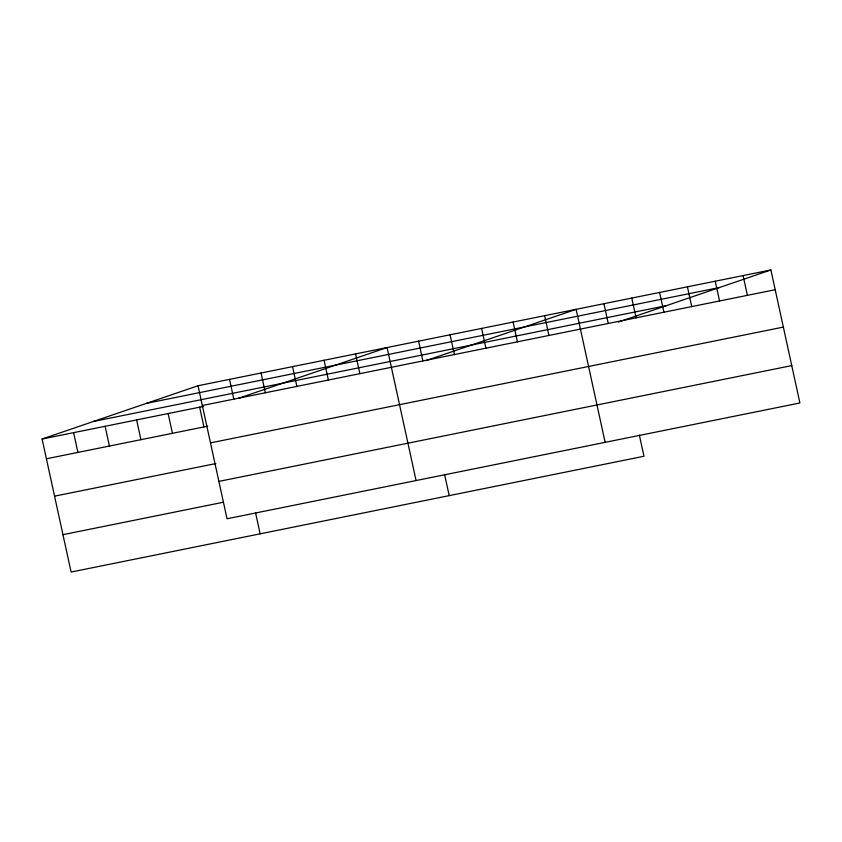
<?xml version="1.0" encoding="UTF-8"?>
<svg xmlns="http://www.w3.org/2000/svg" width="842" height="842" viewBox="0 0 842 842"><rect width="100%" height="100%" fill="white"/><g stroke="black" fill="none" stroke-linecap="round" stroke-linejoin="round"><path stroke-width="1.26" d="M639.352 435.082L643.972 456.259L71.107 572.044L42.1 439.019L198.028 385.741L770.893 269.956L799.9 402.981L227.035 518.767L198.028 385.741M238.002 398.466L387.078 347.536L416.085 480.561M425.905 360.639L576.117 309.319L605.124 442.345M618.396 322.054L770.893 269.956M146.571 403.329L719.436 287.532M93.557 421.442L666.422 305.646M202.343 405.507L775.208 289.722M42.1 439.019L203.417 406.412M46.415 458.785L207.732 426.178M210.489 442.892L783.355 327.096M54.562 496.159L215.878 463.553M218.888 481.392L791.754 365.607M62.961 534.67L223.014 502.316M743.076 275.576L747.38 295.353M715.247 281.207L719.552 300.973M687.419 286.827L691.735 306.593M659.591 292.448L663.906 312.224M631.774 298.079L636.078 317.844M603.946 303.699L608.261 323.465M544.616 315.687L548.921 335.463M513.104 322.054L517.42 341.831M481.603 328.433L485.908 348.199M450.091 334.8L454.406 354.566M418.579 341.168L422.894 360.934M444.576 474.446L449.196 495.622M355.566 353.903L359.881 373.669M324.065 360.271L328.369 380.037M292.553 366.638L296.868 386.404M261.052 373.006L265.356 392.772M229.54 379.374L233.844 399.14M255.536 512.652L260.146 533.839M199.638 407.181L203.943 426.947M168.126 413.548L172.442 433.314M136.625 419.916L140.93 439.682M105.113 426.284L109.428 446.05M73.612 432.651L77.917 452.417"/></g></svg>
